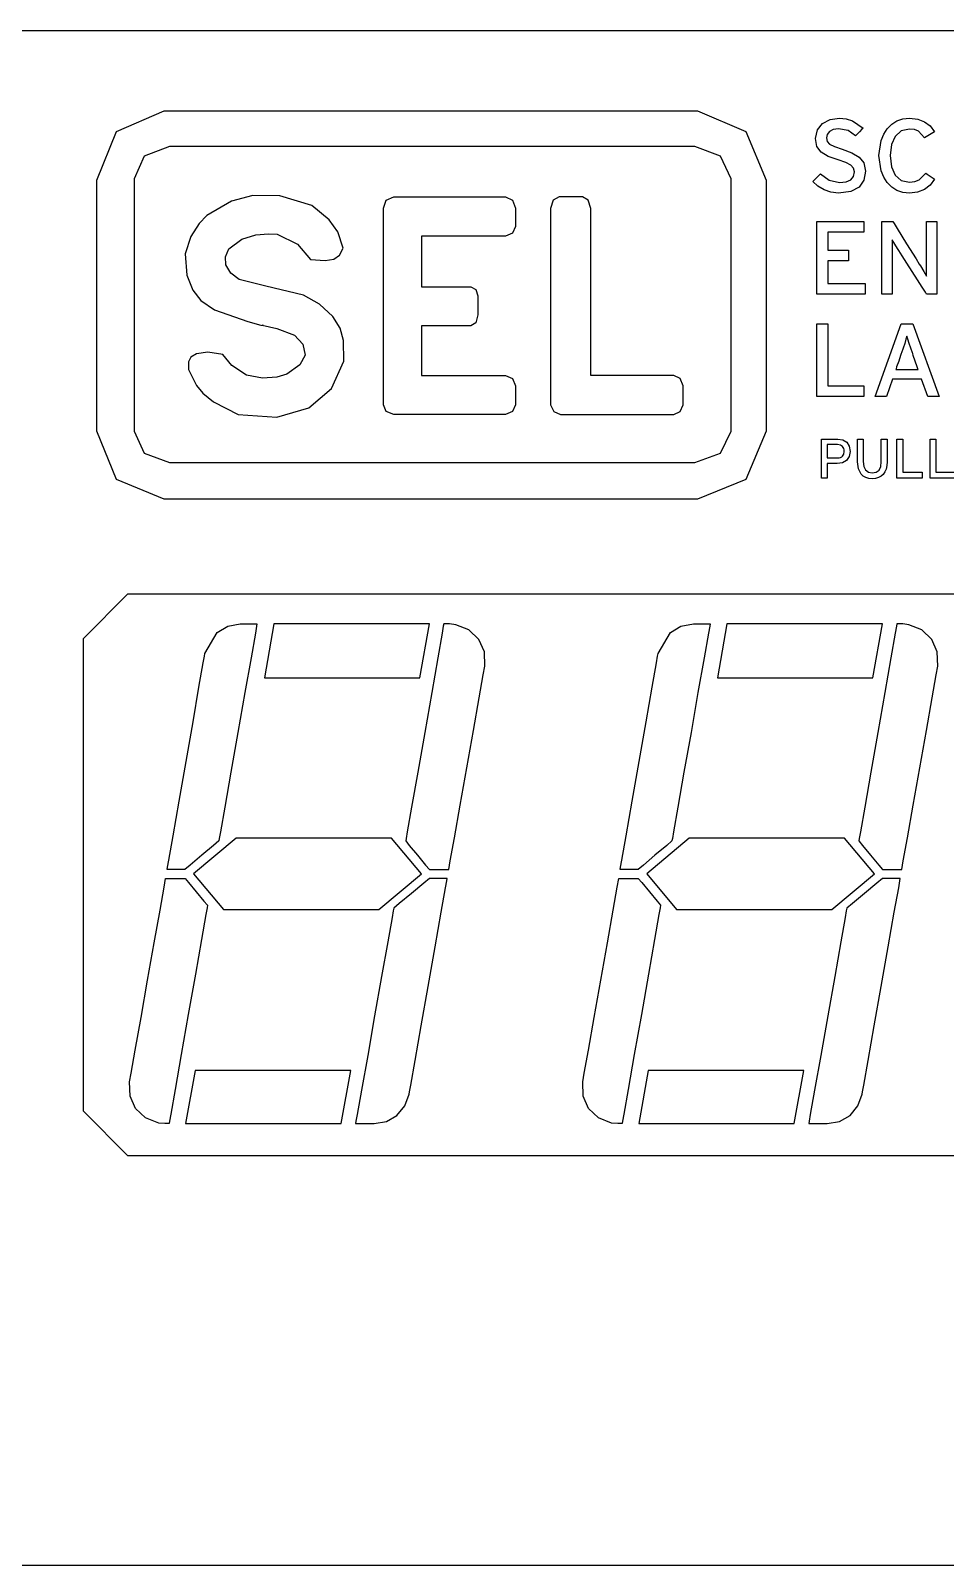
# Model space of a CAD drawing. Extents: x 290.6 to 309.6, y 223.6 to 225.7.
# Drawn here: x 293.914 to 294.94, y 223.973 to 225.693 of the extents above; entities that cross this region are included whole.
import ezdxf

# ---------------------------------------------------------------- set-up
doc = ezdxf.new("R2010")
doc.units = 0
doc.header["$MEASUREMENT"] = 0
doc.layers.get('0').update_dxf_attribs({"linetype": 'CONTINUOUS'})

msp = doc.modelspace()

# ---------------------------------------------------------------- linework, layer by layer
at = {"color": 7}
for points in [[(300.0431, 225.6934), (299.9467, 225.6934), (299.6743, 225.6934), (298.7021, 225.6934), (297.3276, 225.6934), (295.752, 225.6934), (294.1764, 225.6934), (292.802, 225.6934)], [(292.802, 223.9733), (294.1764, 223.9733), (295.752, 223.9733), (297.3276, 223.9733), (298.7021, 223.9733), (299.6743, 223.9733), (299.9467, 223.9733), (300.0431, 223.9733), (300.1221, 224.0523), (300.1221, 224.2963), (300.1221, 224.8333), (300.1221, 225.3702), (300.1221, 225.6143), (300.0431, 225.6934)], [(294.064, 225.6036), (294.0897, 225.6036), (294.1575, 225.6036), (294.2532, 225.6036), (294.3631, 225.6036), (294.4729, 225.6036), (294.5687, 225.6036), (294.6364, 225.6036), (294.6621, 225.6036), (294.7162, 225.5805), (294.7389, 225.5258), (294.7389, 225.5137), (294.7389, 225.4818), (294.7389, 225.3851), (294.7389, 225.2884), (294.7389, 225.2566), (294.7389, 225.2445), (294.7162, 225.1905), (294.6621, 225.1682), (294.6364, 225.1682), (294.5687, 225.1682), (294.4729, 225.1682), (294.3631, 225.1682), (294.2532, 225.1682), (294.1575, 225.1682), (294.0897, 225.1682), (294.064, 225.1682), (294.0108, 225.1905), (293.9885, 225.2445), (293.9885, 225.2566), (293.9885, 225.2884), (293.9885, 225.3851), (293.9885, 225.4818), (293.9885, 225.5137), (293.9885, 225.5258), (294.0108, 225.5805), (294.064, 225.6036)], [(294.8201, 225.5113), (294.8116, 225.5123), (294.8038, 225.5149), (294.797, 225.519), (294.7913, 225.5244), (294.7927, 225.5257), (294.7957, 225.5287), (294.7986, 225.5317), (294.8, 225.533), (294.8097, 225.5259), (294.8212, 225.5234), (294.8286, 225.5241), (294.8338, 225.5263), (294.8369, 225.53), (294.838, 225.5352), (294.837, 225.5394), (294.8339, 225.5428), (294.8282, 225.5457), (294.8196, 225.5486), (294.8084, 225.5525), (294.8005, 225.5571), (294.7958, 225.5635), (294.7942, 225.5727), (294.7963, 225.5822), (294.802, 225.5893), (294.8105, 225.5937), (294.821, 225.5953), (294.8288, 225.5945), (294.8358, 225.5924), (294.8476, 225.5842), (294.8463, 225.5829), (294.8434, 225.5799), (294.8405, 225.5769), (294.8391, 225.5756), (294.8307, 225.5815), (294.8201, 225.5834), (294.814, 225.5826), (294.8098, 225.5803), (294.8074, 225.5771), (294.8066, 225.5732), (294.8074, 225.5694), (294.8101, 225.5663), (294.8155, 225.5635), (294.8242, 225.5605), (294.8351, 225.5566), (294.8433, 225.5518), (294.8485, 225.5452), (294.8503, 225.5359), (294.8485, 225.5259), (294.8431, 225.5182), (294.8337, 225.5131), (294.8201, 225.5113)], [(294.8998, 225.5113), (294.8923, 225.5121), (294.8856, 225.5144), (294.8797, 225.5181), (294.8747, 225.5231), (294.8708, 225.5292), (294.8678, 225.5364), (294.8654, 225.5534), (294.8678, 225.5703), (294.8708, 225.5774), (294.8747, 225.5835), (294.8797, 225.5885), (294.8856, 225.5922), (294.8923, 225.5945), (294.8998, 225.5953), (294.9089, 225.5943), (294.9165, 225.5914), (294.9227, 225.5866), (294.9275, 225.58), (294.9258, 225.579), (294.922, 225.5767), (294.9183, 225.5744), (294.9166, 225.5734), (294.9098, 225.5807), (294.9054, 225.5825), (294.8998, 225.5831), (294.8904, 225.581), (294.8836, 225.575), (294.8794, 225.5657), (294.878, 225.5534), (294.8794, 225.541), (294.8836, 225.5316), (294.8904, 225.5256), (294.8998, 225.5235), (294.9056, 225.5242), (294.9104, 225.5261), (294.9178, 225.5337), (294.9194, 225.5327), (294.9228, 225.5303), (294.9262, 225.528), (294.9278, 225.5269), (294.9227, 225.5203), (294.9163, 225.5154), (294.9086, 225.5124), (294.8998, 225.5113)], [(294.0699, 225.5636), (294.0418, 225.5526), (294.0304, 225.5274), (294.0304, 225.5153), (294.0304, 225.4832), (294.0304, 225.386), (294.0304, 225.2887), (294.0304, 225.2566), (294.0304, 225.2445), (294.0418, 225.2197), (294.0699, 225.2094), (294.0765, 225.2094), (294.0952, 225.2094), (294.162, 225.2094), (294.2563, 225.2094), (294.3644, 225.2094), (294.4726, 225.2094), (294.5669, 225.2094), (294.6336, 225.2094), (294.6523, 225.2094), (294.6589, 225.2094), (294.6877, 225.2197), (294.6996, 225.2445), (294.6996, 225.2566), (294.6996, 225.2887), (294.6996, 225.386), (294.6996, 225.4832), (294.6996, 225.5153), (294.6996, 225.5274), (294.6877, 225.5526), (294.6589, 225.5636), (294.6523, 225.5636), (294.6336, 225.5636), (294.5669, 225.5636), (294.4726, 225.5636), (294.3644, 225.5636), (294.2563, 225.5636), (294.162, 225.5636), (294.0952, 225.5636), (294.0765, 225.5636), (294.0699, 225.5636)], [(294.1298, 225.3303), (294.1129, 225.3332), (294.1004, 225.3311), (294.0938, 225.3275), (294.0912, 225.3224), (294.0913, 225.3137), (294.1004, 225.2959), (294.1075, 225.2873), (294.1192, 225.2775), (294.1471, 225.2633), (294.1904, 225.2601), (294.2261, 225.2706), (294.2518, 225.2924), (294.2654, 225.3231), (294.2651, 225.346), (294.2612, 225.3601), (294.253, 225.373), (294.2383, 225.387), (294.2204, 225.3969), (294.1781, 225.4069), (294.1481, 225.4146), (294.1387, 225.4216), (294.1333, 225.4311), (294.1327, 225.44), (294.1366, 225.4489), (294.151, 225.4597), (294.1667, 225.4645), (294.1809, 225.4656), (294.1908, 225.4652), (294.2134, 225.454), (294.2281, 225.4371), (294.2444, 225.4359), (294.2543, 225.4373), (294.2607, 225.4418), (294.2647, 225.4495), (294.2588, 225.4678), (294.249, 225.4815), (294.2296, 225.4973), (294.1939, 225.5082), (294.1635, 225.5086), (294.1396, 225.5023), (294.1118, 225.4862), (294.1033, 225.4774), (294.0938, 225.4629), (294.0877, 225.4433), (294.0894, 225.4194), (294.0961, 225.4026), (294.1052, 225.3911), (294.1204, 225.3805), (294.1579, 225.3673), (294.1724, 225.3635), (294.1753, 225.3629), (294.1739, 225.3633), (294.1903, 225.3597), (294.21, 225.352), (294.2196, 225.3419), (294.222, 225.3296), (294.2161, 225.3188), (294.2015, 225.3084), (294.1902, 225.3052), (294.1742, 225.304), (294.1564, 225.3074), (294.1398, 225.3181), (294.1298, 225.3303)], [(294.3098, 225.4783), (294.3098, 225.4783), (294.3098, 225.4946), (294.3131, 225.5036), (294.3217, 225.5073), (294.3271, 225.5073), (294.3412, 225.5073), (294.3843, 225.5073), (294.4273, 225.5073), (294.4414, 225.5073), (294.4468, 225.5073), (294.4547, 225.5036), (294.458, 225.4946), (294.458, 225.4739), (294.4547, 225.4663), (294.4468, 225.4632), (294.4428, 225.4632), (294.4321, 225.4632), (294.3997, 225.4632), (294.3673, 225.4632), (294.3566, 225.4632), (294.3526, 225.4632), (294.3526, 225.4543), (294.3526, 225.4347), (294.3526, 225.4151), (294.3526, 225.4062), (294.3612, 225.4062), (294.3801, 225.4062), (294.399, 225.4062), (294.4077, 225.4062), (294.4136, 225.4032), (294.4158, 225.3961), (294.4158, 225.375), (294.4136, 225.366), (294.4077, 225.3625), (294.399, 225.3625), (294.3801, 225.3625), (294.3612, 225.3625), (294.3526, 225.3625), (294.3526, 225.3538), (294.3526, 225.3347), (294.3526, 225.3156), (294.3526, 225.3069), (294.3566, 225.3069), (294.3673, 225.3069), (294.3997, 225.3069), (294.4321, 225.3069), (294.4428, 225.3069), (294.4468, 225.3069), (294.4547, 225.3034), (294.458, 225.2953), (294.458, 225.2741), (294.4547, 225.2666), (294.4468, 225.2633), (294.4414, 225.2633), (294.4273, 225.2633), (294.3843, 225.2633), (294.3412, 225.2633), (294.3271, 225.2633), (294.3217, 225.2633), (294.3131, 225.2666), (294.3098, 225.2741), (294.3098, 225.2829), (294.3098, 225.306), (294.3098, 225.3387), (294.3098, 225.3762), (294.3098, 225.4137), (294.3098, 225.4464), (294.3098, 225.4695), (294.3098, 225.4783)], [(294.4972, 225.2741), (294.5009, 225.2666), (294.5085, 225.2633), (294.514, 225.2633), (294.5283, 225.2633), (294.5719, 225.2633), (294.6155, 225.2633), (294.6299, 225.2633), (294.6353, 225.2633), (294.6426, 225.2666), (294.6459, 225.2741), (294.6459, 225.2953), (294.6426, 225.3034), (294.6353, 225.3069), (294.6313, 225.3069), (294.6208, 225.3069), (294.5888, 225.3069), (294.5568, 225.3069), (294.5463, 225.3069), (294.5423, 225.3069), (294.5423, 225.3149), (294.5423, 225.3361), (294.5423, 225.3661), (294.5423, 225.4005), (294.5423, 225.4348), (294.5423, 225.4648), (294.5423, 225.486), (294.5423, 225.494), (294.5395, 225.5034), (294.5331, 225.5073), (294.529, 225.5073), (294.5201, 225.5073), (294.5111, 225.5073), (294.507, 225.5073), (294.5003, 225.5034), (294.4972, 225.494), (294.4972, 225.4855), (294.4972, 225.463), (294.4972, 225.4312), (294.4972, 225.3947), (294.4972, 225.3582), (294.4972, 225.3264), (294.4972, 225.3039), (294.4972, 225.2953), (294.4972, 225.2741)], [(294.9188, 225.3981), (294.9174, 225.4003), (294.9137, 225.4061), (294.9085, 225.4142), (294.9025, 225.4236), (294.8966, 225.433), (294.8914, 225.4411), (294.8877, 225.4469), (294.8863, 225.4491), (294.8803, 225.4591), (294.8803, 225.4555), (294.8803, 225.4502), (294.8803, 225.4403), (294.8803, 225.4385), (294.8803, 225.4337), (294.8803, 225.4192), (294.8803, 225.4047), (294.8803, 225.3999), (294.8803, 225.3981), (294.8785, 225.3981), (294.8744, 225.3981), (294.8703, 225.3981), (294.8685, 225.3981), (294.8685, 225.399), (294.8685, 225.4016), (294.8685, 225.4108), (294.8685, 225.4238), (294.8685, 225.4388), (294.8685, 225.4537), (294.8685, 225.4667), (294.8685, 225.476), (294.8685, 225.4786), (294.8685, 225.4795), (294.8704, 225.4795), (294.8747, 225.4795), (294.8791, 225.4795), (294.881, 225.4795), (294.8823, 225.4773), (294.8858, 225.4717), (294.8964, 225.4546), (294.9071, 225.4376), (294.9105, 225.4319), (294.9119, 225.4298), (294.9156, 225.4235), (294.9187, 225.4183), (294.9186, 225.4219), (294.9186, 225.4273), (294.9185, 225.4374), (294.9185, 225.4392), (294.9185, 225.444), (294.9185, 225.4584), (294.9185, 225.4729), (294.9185, 225.4777), (294.9185, 225.4795), (294.9203, 225.4795), (294.9244, 225.4795), (294.9285, 225.4795), (294.9304, 225.4795), (294.9304, 225.4786), (294.9304, 225.476), (294.9304, 225.4667), (294.9304, 225.4537), (294.9304, 225.4388), (294.9304, 225.4238), (294.9304, 225.4108), (294.9304, 225.4016), (294.9304, 225.399), (294.9304, 225.3981), (294.9286, 225.3981), (294.9246, 225.3981), (294.9206, 225.3981), (294.9188, 225.3981)], [(294.9029, 225.3325), (294.8994, 225.3427), (294.8977, 225.3476), (294.8966, 225.3511), (294.8956, 225.3476), (294.8942, 225.3427), (294.8907, 225.3323), (294.8904, 225.3315), (294.8897, 225.3294), (294.8875, 225.323), (294.8852, 225.3166), (294.8845, 225.3145), (294.8842, 225.3137), (294.8853, 225.3137), (294.8882, 225.3137), (294.8968, 225.3137), (294.9054, 225.3137), (294.9083, 225.3137), (294.9093, 225.3137), (294.9091, 225.3145), (294.9083, 225.3166), (294.9061, 225.3231), (294.9039, 225.3295), (294.9032, 225.3317), (294.9029, 225.3325)], [(294.8186, 225.2082), (294.8181, 225.2082), (294.8168, 225.2082), (294.8129, 225.2082), (294.809, 225.2082), (294.8078, 225.2082), (294.8073, 225.2082), (294.8073, 225.2075), (294.8073, 225.2057), (294.8073, 225.2001), (294.8073, 225.1945), (294.8073, 225.1926), (294.8073, 225.1919), (294.8063, 225.1919), (294.804, 225.1919), (294.8018, 225.1919), (294.8008, 225.1919), (294.8008, 225.1924), (294.8008, 225.1938), (294.8008, 225.1988), (294.8008, 225.2058), (294.8008, 225.2138), (294.8008, 225.2218), (294.8008, 225.2288), (294.8008, 225.2338), (294.8008, 225.2352), (294.8008, 225.2357), (294.8016, 225.2357), (294.8037, 225.2357), (294.81, 225.2357), (294.8163, 225.2357), (294.8183, 225.2357), (294.8191, 225.2357), (294.8247, 225.2348), (294.8292, 225.2322), (294.8321, 225.2279), (294.8332, 225.2219), (294.8321, 225.216), (294.8291, 225.2117), (294.8245, 225.2091), (294.8186, 225.2082)], [(294.819, 225.2294), (294.8185, 225.2294), (294.8171, 225.2294), (294.8131, 225.2294), (294.8091, 225.2294), (294.8078, 225.2294), (294.8073, 225.2294), (294.8073, 225.2287), (294.8073, 225.2271), (294.8073, 225.2247), (294.8073, 225.2219), (294.8073, 225.2192), (294.8073, 225.2168), (294.8073, 225.2151), (294.8073, 225.2145), (294.8078, 225.2145), (294.8091, 225.2145), (294.8131, 225.2145), (294.8171, 225.2145), (294.8185, 225.2145), (294.819, 225.2145), (294.8207, 225.2146), (294.8223, 225.215), (294.8236, 225.2156), (294.8246, 225.2165), (294.826, 225.2188), (294.8264, 225.2219), (294.8263, 225.2237), (294.8259, 225.2252), (294.8244, 225.2275), (294.8221, 225.2289), (294.819, 225.2294)], [(294.8578, 225.1912), (294.854, 225.1916), (294.8506, 225.1925), (294.8478, 225.1941), (294.8455, 225.1962), (294.8424, 225.2022), (294.8413, 225.2102), (294.8413, 225.2113), (294.8413, 225.2142), (294.8413, 225.2229), (294.8413, 225.2317), (294.8413, 225.2346), (294.8413, 225.2357), (294.8423, 225.2357), (294.8446, 225.2357), (294.8468, 225.2357), (294.8478, 225.2357), (294.8478, 225.2346), (294.8478, 225.2317), (294.8478, 225.223), (294.8478, 225.2143), (294.8478, 225.2115), (294.8478, 225.2104), (294.8484, 225.205), (294.8504, 225.2011), (294.8535, 225.1987), (294.8578, 225.1979), (294.8623, 225.1986), (294.8655, 225.201), (294.8673, 225.2048), (294.868, 225.2101), (294.868, 225.2112), (294.868, 225.2141), (294.868, 225.2229), (294.868, 225.2317), (294.868, 225.2346), (294.868, 225.2357), (294.869, 225.2357), (294.8713, 225.2357), (294.8735, 225.2357), (294.8746, 225.2357), (294.8746, 225.2346), (294.8746, 225.2317), (294.8746, 225.2229), (294.8746, 225.2142), (294.8746, 225.2113), (294.8746, 225.2102), (294.8743, 225.2059), (294.8735, 225.202), (294.8721, 225.1988), (294.8702, 225.1961), (294.8679, 225.194), (294.865, 225.1925), (294.8616, 225.1916), (294.8578, 225.1912)], [(297.3635, 224.4324), (296.4665, 224.4324), (295.5694, 224.4324), (294.7869, 224.4324), (294.2334, 224.4324), (294.0783, 224.4324), (294.0235, 224.4324), (293.9735, 224.4822), (293.9735, 224.565), (293.9735, 224.7472), (293.9735, 224.9294), (293.9735, 225.0122), (294.0235, 225.0622), (294.0783, 225.0622), (294.2334, 225.0622), (294.7869, 225.0622), (295.5694, 225.0622), (296.4665, 225.0622), (297.3635, 225.0622)], [(294.1098, 224.9953), (294.1236, 225.019), (294.1354, 225.026), (294.1494, 225.0285), (294.1681, 225.0285), (294.1676, 225.0258), (294.1663, 225.018), (294.1614, 224.9905), (294.1546, 224.9515), (294.1467, 224.9068), (294.1389, 224.8622), (294.132, 224.8232), (294.1272, 224.7956), (294.1258, 224.7879), (294.1254, 224.7852), (294.1194, 224.7802), (294.1064, 224.7692), (294.0933, 224.7582), (294.0874, 224.7531), (294.0674, 224.7531), (294.0679, 224.7559), (294.0692, 224.7635), (294.074, 224.791), (294.0808, 224.8298), (294.0886, 224.8742), (294.0964, 224.9186), (294.1031, 224.9574), (294.1079, 224.9848), (294.1093, 224.9925), (294.1098, 224.9953)], [(294.3348, 224.7852), (294.3389, 224.7802), (294.3481, 224.7692), (294.3572, 224.7582), (294.3614, 224.7531), (294.3831, 224.7531), (294.3848, 224.7629), (294.3894, 224.7888), (294.3958, 224.8253), (294.4032, 224.8672), (294.4107, 224.909), (294.4171, 224.9456), (294.4217, 224.9714), (294.4234, 224.9812), (294.423, 224.9971), (294.4167, 225.0111), (294.4056, 225.0219), (294.3909, 225.0276), (294.3841, 225.0285), (294.3775, 225.0285), (294.377, 225.0258), (294.3756, 225.018), (294.3708, 224.9905), (294.364, 224.9515), (294.3561, 224.9068), (294.3483, 224.8622), (294.3414, 224.8232), (294.3366, 224.7956), (294.3352, 224.7879), (294.3348, 224.7852)], [(294.6177, 224.9953), (294.6315, 225.019), (294.6434, 225.026), (294.6574, 225.0285), (294.676, 225.0285), (294.6756, 225.0258), (294.6742, 225.018), (294.6694, 224.9905), (294.6625, 224.9515), (294.6547, 224.9068), (294.6468, 224.8622), (294.64, 224.8232), (294.6352, 224.7956), (294.6338, 224.7879), (294.6333, 224.7852), (294.6274, 224.7802), (294.6143, 224.7692), (294.6013, 224.7582), (294.5953, 224.7531), (294.5753, 224.7531), (294.5758, 224.7559), (294.5772, 224.7635), (294.582, 224.791), (294.5887, 224.8298), (294.5965, 224.8742), (294.6043, 224.9186), (294.6111, 224.9574), (294.6159, 224.9848), (294.6172, 224.9925), (294.6177, 224.9953)], [(294.8427, 224.7852), (294.8469, 224.7802), (294.856, 224.7692), (294.8652, 224.7582), (294.8693, 224.7531), (294.891, 224.7531), (294.8927, 224.7629), (294.8973, 224.7888), (294.9037, 224.8253), (294.9111, 224.8672), (294.9185, 224.909), (294.9249, 224.9456), (294.9295, 224.9714), (294.9312, 224.9812), (294.9308, 224.9971), (294.9246, 225.0111), (294.9136, 225.0219), (294.8988, 225.0276), (294.892, 225.0285), (294.8854, 225.0285), (294.8849, 225.0258), (294.8836, 225.018), (294.8787, 224.9905), (294.8719, 224.9515), (294.8641, 224.9068), (294.8562, 224.8622), (294.8494, 224.8232), (294.8445, 224.7956), (294.8432, 224.7879), (294.8427, 224.7852)], [(294.1127, 224.7131), (294.1122, 224.7104), (294.1108, 224.7026), (294.1059, 224.6749), (294.099, 224.6357), (294.0911, 224.5907), (294.0832, 224.5458), (294.0763, 224.5066), (294.0714, 224.4788), (294.0701, 224.4711), (294.0696, 224.4683), (294.0647, 224.4683), (294.0579, 224.469), (294.0431, 224.4747), (294.0321, 224.4853), (294.0258, 224.4993), (294.0253, 224.5151), (294.0271, 224.5249), (294.0316, 224.5507), (294.0381, 224.5873), (294.0455, 224.6291), (294.0529, 224.671), (294.0594, 224.7075), (294.064, 224.7333), (294.0657, 224.7431), (294.0876, 224.7431), (294.0915, 224.7385), (294.1001, 224.7281), (294.1087, 224.7178), (294.1127, 224.7131)], [(294.3614, 224.7431), (294.3551, 224.7379), (294.3414, 224.7264), (294.3276, 224.715), (294.3214, 224.7097), (294.3209, 224.707), (294.3195, 224.6994), (294.3147, 224.672), (294.3078, 224.6334), (294.3, 224.589), (294.2922, 224.5447), (294.2853, 224.506), (294.2805, 224.4787), (294.2791, 224.471), (294.2786, 224.4683), (294.2993, 224.4683), (294.3132, 224.4708), (294.325, 224.4776), (294.3339, 224.4881), (294.3387, 224.5012), (294.3391, 224.5039), (294.3405, 224.5116), (294.3453, 224.539), (294.3522, 224.5778), (294.36, 224.6222), (294.3679, 224.6666), (294.3747, 224.7053), (294.3795, 224.7327), (294.3809, 224.7404), (294.3814, 224.7431), (294.3614, 224.7431)], [(294.6206, 224.7131), (294.6201, 224.7104), (294.6187, 224.7026), (294.6138, 224.6749), (294.6069, 224.6357), (294.599, 224.5907), (294.591, 224.5458), (294.5841, 224.5066), (294.5792, 224.4788), (294.5779, 224.4711), (294.5774, 224.4683), (294.5726, 224.4683), (294.5657, 224.469), (294.5509, 224.4747), (294.5399, 224.4853), (294.5337, 224.4993), (294.5333, 224.5151), (294.535, 224.5249), (294.5396, 224.5507), (294.5461, 224.5873), (294.5535, 224.6291), (294.5609, 224.671), (294.5673, 224.7075), (294.5719, 224.7333), (294.5736, 224.7431), (294.5955, 224.7431), (294.5994, 224.7385), (294.6081, 224.7281), (294.6167, 224.7178), (294.6206, 224.7131)], [(294.8693, 224.7431), (294.8631, 224.7379), (294.8493, 224.7264), (294.8356, 224.715), (294.8293, 224.7097), (294.8288, 224.707), (294.8275, 224.6994), (294.8226, 224.672), (294.8158, 224.6334), (294.8079, 224.589), (294.8001, 224.5447), (294.7933, 224.506), (294.7884, 224.4787), (294.7871, 224.471), (294.7866, 224.4683), (294.8073, 224.4683), (294.8211, 224.4708), (294.833, 224.4776), (294.8418, 224.4881), (294.8466, 224.5012), (294.8471, 224.5039), (294.8484, 224.5116), (294.8533, 224.539), (294.8601, 224.5778), (294.868, 224.6222), (294.8758, 224.6666), (294.8826, 224.7053), (294.8875, 224.7327), (294.8888, 224.7404), (294.8893, 224.7431), (294.8693, 224.7431)]]:
    msp.add_lwpolyline(points, dxfattribs=at)
for points in [[(294.7957, 225.3981), (294.7957, 225.4795), (294.8483, 225.4795), (294.8483, 225.4676), (294.8079, 225.4676), (294.8079, 225.4474), (294.8313, 225.4474), (294.8313, 225.4356), (294.8079, 225.4356), (294.8079, 225.41), (294.85, 225.41), (294.85, 225.3981)], [(294.7957, 225.2835), (294.7957, 225.3649), (294.8079, 225.3649), (294.8079, 225.2955), (294.8486, 225.2955), (294.8486, 225.2835)], [(294.92, 225.2835), (294.9131, 225.3028), (294.8805, 225.3028), (294.8737, 225.2835), (294.861, 225.2835), (294.8903, 225.3649), (294.9032, 225.3649), (294.9329, 225.2835)], [(294.8856, 225.1919), (294.8856, 225.2357), (294.8922, 225.2357), (294.8922, 225.1984), (294.9139, 225.1984), (294.9139, 225.1919)], [(294.9227, 225.1919), (294.9227, 225.2357), (294.9293, 225.2357), (294.9293, 225.1984), (294.9512, 225.1984), (294.9512, 225.1919)], [(294.3614, 225.0285), (294.1871, 225.0285), (294.1764, 224.9681), (294.3507, 224.9681)], [(294.8693, 225.0285), (294.6949, 225.0285), (294.6842, 224.9681), (294.8586, 224.9681)], [(294.0971, 224.7484), (294.1305, 224.7084), (294.3047, 224.7084), (294.3524, 224.7484), (294.319, 224.7882), (294.1447, 224.7882)], [(294.605, 224.7484), (294.6384, 224.7084), (294.8127, 224.7084), (294.8603, 224.7484), (294.8269, 224.7882), (294.6526, 224.7882)], [(294.0881, 224.4683), (294.2625, 224.4683), (294.2732, 224.528), (294.0987, 224.528)], [(294.596, 224.4683), (294.7703, 224.4683), (294.781, 224.528), (294.6067, 224.528)]]:
    msp.add_lwpolyline(points, close=True, dxfattribs=at)

doc.saveas('drawing.dxf')
